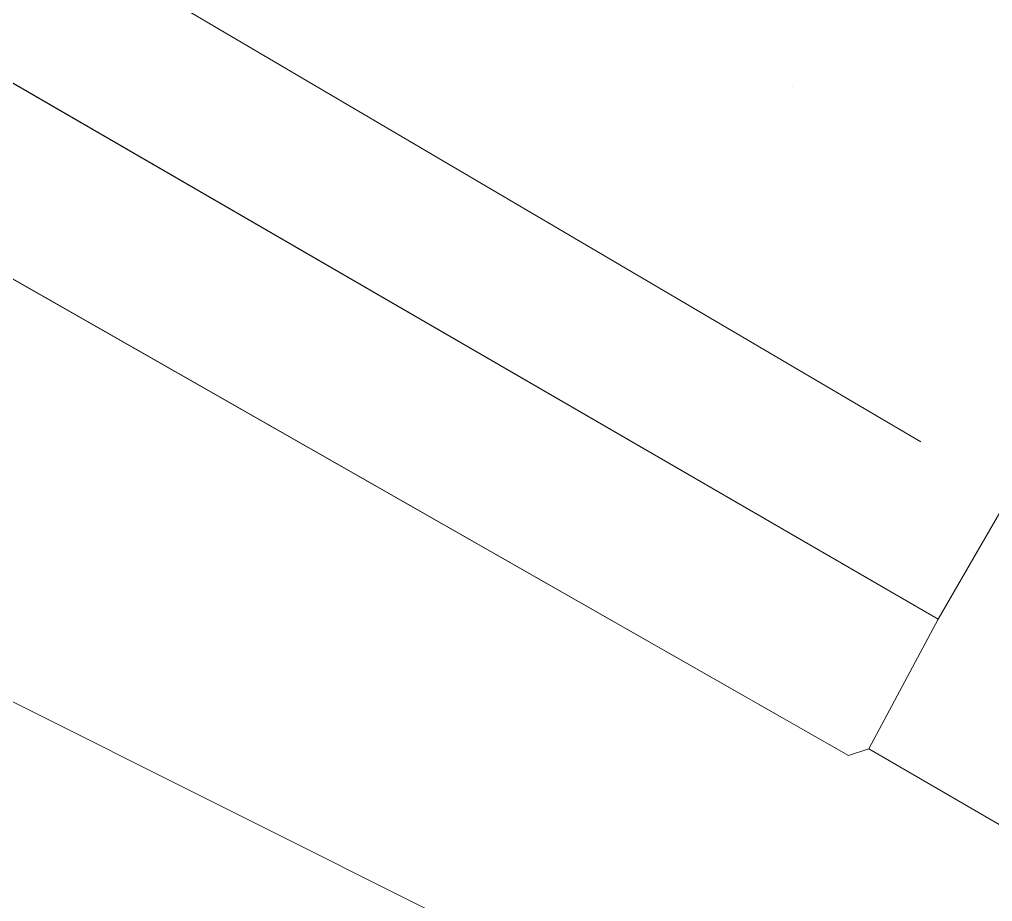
# Model space of a CAD drawing. Header units: metres. Extents: x 0 to 105485, y 0 to 425721.
# Drawn here: x 104935.841 to 104938.909, y 425447.711 to 425450.493 of the extents above; entities that cross this region are included whole.
import ezdxf

# ---------------------------------------------------------------- set-up
doc = ezdxf.new("R2010")
doc.units = ezdxf.units.M
doc.header["$MEASUREMENT"] = 0
doc.linetypes.add('KG-PERCEEL-SO', pattern=[19, 5.5, -4, 5.5, -4])
for name, color, linetype, lineweight in [('B-XX-GK-KADEMUUR-G', 150, 'Continuous', 18), ('B-XX-IE-MEUBILAIR-G', 7, 'Continuous', 18), ('B-XX-KG-GRENS_PERCEEL-G', 150, 'KG-PERCEEL-SO', 18), ('B-XX-OG-GRENS-G', 7, 'Continuous', 18), ('B-XX-OG-WATER_HAVEN-G', 170, 'Continuous', 18), ('B-XX-VH-OPENVERHARDING-G', 90, 'Continuous', 18)]:
    doc.layers.add(name, color=color, linetype=linetype, lineweight=lineweight)

msp = doc.modelspace()

# ---------------------------------------------------------------- linework, layer by layer
at = {"layer": 'B-XX-GK-KADEMUUR-G', "ltscale": 0.5}
msp.add_lwpolyline([(104913.774, 425475.847), (104917.05, 425470.899), (104917.198, 425470.675), (104927.799, 425454.667), (104928.006, 425454.354), (104928.246, 425453.992), (104938.454, 425448.172), (104938.519, 425448.193), (104938.737, 425448.602), (104934.697, 425450.942), (104934.469, 425450.551), (104933.808, 425450.937), (104934.016, 425451.294), (104928.63, 425454.472), (104928.03, 425455.379), (104928.147, 425455.456), (104922.102, 425464.619), (104917.727, 425471.25), (104909.691, 425483.43)], dxfattribs=at)
msp.add_lwpolyline([(104938.974, 425449.01), (104938.737, 425448.602), (104938.519, 425448.193), (104939.165, 425447.817), (104939.636, 425448.624), (104939.33, 425448.802)], close=True, dxfattribs=at)
at = {"layer": 'B-XX-IE-MEUBILAIR-G', "color": 0, "true_color": 0x604a38}
msp.add_polyline3d([(104938.278, 425450.281, 3.7491), (104938.278, 425450.281, 6.7491)], dxfattribs=at)
at = {"layer": 'B-XX-KG-GRENS_PERCEEL-G', "ltscale": 0.5, "flags": 128}
msp.add_lwpolyline([(104936.313, 425450.556), (104953.082, 425440.68), (104982.477, 425457.402)], dxfattribs=at)
at = {"layer": 'B-XX-OG-GRENS-G'}
msp.add_polyline3d([(104912.5, 425472.5, 1.4548), (104917.5, 425462.5, 0.595), (104922.5, 425457.5, 1.3617), (104927.5, 425452.5, 1.3082), (104937.5, 425447.5, 3.443), (104947.5, 425442.5, 2.051), (104952.5, 425437.5, 3.851), (104957.5, 425442.5, 1.2625), (104967.5, 425447.5, 2.4071), (104972.5, 425447.5, 1.2865), (104982.5, 425452.5, 0.8324), (104992.5, 425457.5, 0.5932), (104997.5, 425462.5, 1.4412), (105007.5, 425467.5, 0.8227), (105017.5, 425472.5, 0.678), (105022.5, 425477.5, 1.6329), (105032.5, 425482.5, 1.2349), (105042.5, 425487.5, 1.6639)], dxfattribs=at)
at = {"layer": 'B-XX-OG-WATER_HAVEN-G', "ltscale": 0.5}
msp.add_lwpolyline([(104963.113, 425443.168), (104961.67, 425442.328), (104960.846, 425443.794), (104960.744, 425443.897), (104959.745, 425443.35), (104956.934, 425441.81), (104953.381, 425439.865), (104953.409, 425439.769), (104953.007, 425439.521), (104949.488, 425441.653), (104946.704, 425443.257), (104946.042, 425443.642), (104939.165, 425447.817), (104938.519, 425448.193), (104938.454, 425448.172), (104928.246, 425453.992), (104928.006, 425454.354), (104927.799, 425454.667), (104917.198, 425470.675), (104917.05, 425470.899), (104913.774, 425475.847)], dxfattribs=at)
at = {"layer": 'B-XX-VH-OPENVERHARDING-G', "ltscale": 0.5}
msp.add_lwpolyline([(104928.63, 425454.472), (104934.016, 425451.294), (104934.278, 425451.744), (104934.94, 425451.359), (104934.697, 425450.942), (104938.737, 425448.602), (104938.974, 425449.01), (104943.352, 425457.364)], dxfattribs=at)

doc.saveas('drawing.dxf')
